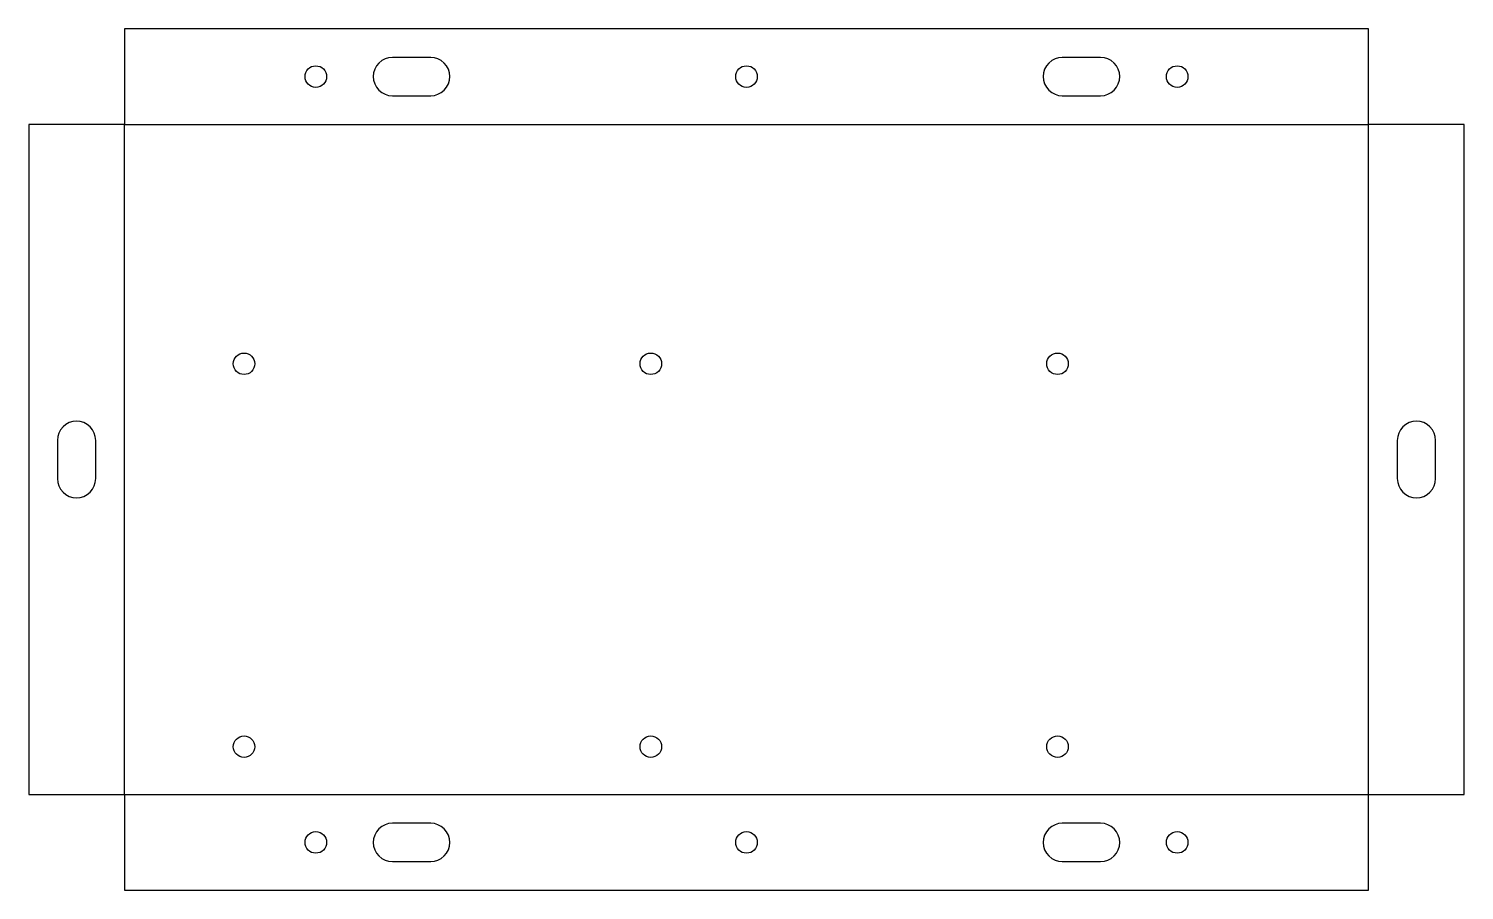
# Model space of a CAD drawing. Header units: millimetres. Extents: x 0 to 300, y 0 to 180.
import ezdxf

# ---------------------------------------------------------------- set-up
doc = ezdxf.new("R2010")
doc.units = ezdxf.units.MM

msp = doc.modelspace()

# ---------------------------------------------------------------- linework, layer by layer
at = {"layer": 'BEND'}
for p, q in [((20, 160), (280, 160)), ((20, 20), (20, 160)), ((280, 20), (280, 160)), ((20, 20), (280, 20))]:
    msp.add_line(p, q, dxfattribs=at)
at = {"layer": 'CUT'}
for p, q in [((280, 180), (20, 180)), ((20, 180), (20, 160)), ((280, 160), (280, 180)), ((76, 174), (75.22, 173.92)), ((84, 174), (76, 174)), ((84.78, 173.92), (84, 174)), ((216, 174), (215.22, 173.92)), ((224, 174), (216, 174)), ((224.78, 173.92), (224, 174)), ((72.3, 171.53), (72.08, 170.78)), ((72.67, 172.22), (72.3, 171.53)), ((73.17, 172.83), (72.67, 172.22)), ((73.78, 173.33), (73.17, 172.83)), ((74.47, 173.7), (73.78, 173.33)), ((75.22, 173.92), (74.47, 173.7)), ((85.53, 173.7), (84.78, 173.92)), ((86.22, 173.33), (85.53, 173.7)), ((86.83, 172.83), (86.22, 173.33)), ((87.33, 172.22), (86.83, 172.83)), ((87.7, 171.53), (87.33, 172.22)), ((87.92, 170.78), (87.7, 171.53)), ((212.3, 171.53), (212.08, 170.78)), ((212.67, 172.22), (212.3, 171.53)), ((213.17, 172.83), (212.67, 172.22)), ((213.78, 173.33), (213.17, 172.83)), ((214.47, 173.7), (213.78, 173.33)), ((215.22, 173.92), (214.47, 173.7)), ((225.53, 173.7), (224.78, 173.92)), ((226.22, 173.33), (225.53, 173.7)), ((226.83, 172.83), (226.22, 173.33)), ((227.33, 172.22), (226.83, 172.83)), ((227.7, 171.53), (227.33, 172.22)), ((227.92, 170.78), (227.7, 171.53)), ((72.08, 170.78), (72, 170)), ((72, 170), (72.08, 169.22)), ((72, 170), (72, 170)), ((72.08, 169.22), (72.3, 168.47)), ((72.3, 168.47), (72.67, 167.78)), ((87.33, 167.78), (87.7, 168.47)), ((87.7, 168.47), (87.92, 169.22)), ((88, 170), (87.92, 170.78)), ((87.92, 169.22), (88, 170)), ((88, 170), (88, 170)), ((212.08, 170.78), (212, 170)), ((212, 170), (212.08, 169.22)), ((212, 170), (212, 170)), ((212.08, 169.22), (212.3, 168.47)), ((212.3, 168.47), (212.67, 167.78)), ((227.33, 167.78), (227.7, 168.47)), ((227.7, 168.47), (227.92, 169.22)), ((228, 170), (227.92, 170.78)), ((227.92, 169.22), (228, 170)), ((228, 170), (228, 170)), ((72.67, 167.78), (73.17, 167.17)), ((73.17, 167.17), (73.78, 166.67)), ((73.78, 166.67), (74.47, 166.3)), ((74.47, 166.3), (75.22, 166.08)), ((75.22, 166.08), (76, 166)), ((76, 166), (84, 166)), ((84, 166), (84.78, 166.08)), ((84.78, 166.08), (85.53, 166.3)), ((85.53, 166.3), (86.22, 166.67)), ((86.22, 166.67), (86.83, 167.17)), ((86.83, 167.17), (87.33, 167.78)), ((212.67, 167.78), (213.17, 167.17)), ((213.17, 167.17), (213.78, 166.67)), ((213.78, 166.67), (214.47, 166.3)), ((214.47, 166.3), (215.22, 166.08)), ((215.22, 166.08), (216, 166)), ((216, 166), (224, 166)), ((224, 166), (224.78, 166.08)), ((224.78, 166.08), (225.53, 166.3)), ((225.53, 166.3), (226.22, 166.67)), ((226.22, 166.67), (226.83, 167.17)), ((226.83, 167.17), (227.33, 167.78)), ((20, 160), (0, 160)), ((0, 160), (0, 20)), ((300, 160), (280, 160)), ((300, 20), (300, 160)), ((6.67, 96.22), (6.3, 95.53)), ((7.17, 96.83), (6.67, 96.22)), ((7.78, 97.33), (7.17, 96.83)), ((8.47, 97.7), (7.78, 97.33)), ((9.22, 97.92), (8.47, 97.7)), ((10, 98), (9.22, 97.92)), ((10.78, 97.92), (10, 98)), ((10, 98), (10, 98)), ((11.53, 97.7), (10.78, 97.92)), ((12.22, 97.33), (11.53, 97.7)), ((12.83, 96.83), (12.22, 97.33)), ((13.33, 96.22), (12.83, 96.83)), ((13.7, 95.53), (13.33, 96.22)), ((286.67, 96.22), (286.3, 95.53)), ((287.17, 96.83), (286.67, 96.22)), ((287.78, 97.33), (287.17, 96.83)), ((288.47, 97.7), (287.78, 97.33)), ((289.22, 97.92), (288.47, 97.7)), ((290, 98), (289.22, 97.92)), ((290.78, 97.92), (290, 98)), ((290, 98), (290, 98)), ((291.53, 97.7), (290.78, 97.92)), ((292.22, 97.33), (291.53, 97.7)), ((292.83, 96.83), (292.22, 97.33)), ((293.33, 96.22), (292.83, 96.83)), ((293.7, 95.53), (293.33, 96.22)), ((6.08, 94.78), (6, 94)), ((6, 94), (6, 86)), ((6.3, 95.53), (6.08, 94.78)), ((13.92, 94.78), (13.7, 95.53)), ((14, 94), (13.92, 94.78)), ((14, 86), (14, 94)), ((286.08, 94.78), (286, 94)), ((286, 94), (286, 86)), ((286.3, 95.53), (286.08, 94.78)), ((293.92, 94.78), (293.7, 95.53)), ((294, 94), (293.92, 94.78)), ((294, 86), (294, 94)), ((6, 86), (6.08, 85.22)), ((6.08, 85.22), (6.3, 84.47)), ((6.3, 84.47), (6.67, 83.78)), ((13.33, 83.78), (13.7, 84.47)), ((13.7, 84.47), (13.92, 85.22)), ((13.92, 85.22), (14, 86)), ((286, 86), (286.08, 85.22)), ((286.08, 85.22), (286.3, 84.47)), ((286.3, 84.47), (286.67, 83.78)), ((293.33, 83.78), (293.7, 84.47)), ((293.7, 84.47), (293.92, 85.22)), ((293.92, 85.22), (294, 86)), ((6.67, 83.78), (7.17, 83.17)), ((7.17, 83.17), (7.78, 82.67)), ((7.78, 82.67), (8.47, 82.3)), ((8.47, 82.3), (9.22, 82.08)), ((9.22, 82.08), (10, 82)), ((10, 82), (10.78, 82.08)), ((10, 82), (10, 82)), ((10.78, 82.08), (11.53, 82.3)), ((11.53, 82.3), (12.22, 82.67)), ((12.22, 82.67), (12.83, 83.17)), ((12.83, 83.17), (13.33, 83.78)), ((286.67, 83.78), (287.17, 83.17)), ((287.17, 83.17), (287.78, 82.67)), ((287.78, 82.67), (288.47, 82.3)), ((288.47, 82.3), (289.22, 82.08)), ((289.22, 82.08), (290, 82)), ((290, 82), (290.78, 82.08)), ((290, 82), (290, 82)), ((290.78, 82.08), (291.53, 82.3)), ((291.53, 82.3), (292.22, 82.67)), ((292.22, 82.67), (292.83, 83.17)), ((292.83, 83.17), (293.33, 83.78)), ((0, 20), (20, 20)), ((20, 20), (20, 0)), ((280, 0), (280, 20)), ((280, 20), (300, 20)), ((72.67, 12.22), (72.3, 11.53)), ((73.17, 12.83), (72.67, 12.22)), ((73.78, 13.33), (73.17, 12.83)), ((74.47, 13.7), (73.78, 13.33)), ((75.22, 13.92), (74.47, 13.7)), ((76, 14), (75.22, 13.92)), ((84, 14), (76, 14)), ((84.78, 13.92), (84, 14)), ((85.53, 13.7), (84.78, 13.92)), ((86.22, 13.33), (85.53, 13.7)), ((86.83, 12.83), (86.22, 13.33)), ((87.33, 12.22), (86.83, 12.83)), ((87.7, 11.53), (87.33, 12.22)), ((212.67, 12.22), (212.3, 11.53)), ((213.17, 12.83), (212.67, 12.22)), ((213.78, 13.33), (213.17, 12.83)), ((214.47, 13.7), (213.78, 13.33)), ((215.22, 13.92), (214.47, 13.7)), ((216, 14), (215.22, 13.92)), ((224, 14), (216, 14)), ((224.78, 13.92), (224, 14)), ((225.53, 13.7), (224.78, 13.92)), ((226.22, 13.33), (225.53, 13.7)), ((226.83, 12.83), (226.22, 13.33)), ((227.33, 12.22), (226.83, 12.83)), ((227.7, 11.53), (227.33, 12.22)), ((72.08, 10.78), (72, 10)), ((72, 10), (72.08, 9.22)), ((72, 10), (72, 10)), ((72.3, 11.53), (72.08, 10.78)), ((72.08, 9.22), (72.3, 8.47)), ((87.92, 10.78), (87.7, 11.53)), ((87.7, 8.47), (87.92, 9.22)), ((88, 10), (87.92, 10.78)), ((87.92, 9.22), (88, 10)), ((88, 10), (88, 10)), ((212.08, 10.78), (212, 10)), ((212, 10), (212.08, 9.22)), ((212, 10), (212, 10)), ((212.3, 11.53), (212.08, 10.78)), ((212.08, 9.22), (212.3, 8.47)), ((227.92, 10.78), (227.7, 11.53)), ((227.7, 8.47), (227.92, 9.22)), ((228, 10), (227.92, 10.78)), ((227.92, 9.22), (228, 10)), ((228, 10), (228, 10)), ((72.3, 8.47), (72.67, 7.78)), ((72.67, 7.78), (73.17, 7.17)), ((73.17, 7.17), (73.78, 6.67)), ((73.78, 6.67), (74.47, 6.3)), ((74.47, 6.3), (75.22, 6.08)), ((75.22, 6.08), (76, 6)), ((76, 6), (84, 6)), ((84, 6), (84.78, 6.08)), ((84.78, 6.08), (85.53, 6.3)), ((85.53, 6.3), (86.22, 6.67)), ((86.22, 6.67), (86.83, 7.17)), ((86.83, 7.17), (87.33, 7.78)), ((87.33, 7.78), (87.7, 8.47)), ((212.3, 8.47), (212.67, 7.78)), ((212.67, 7.78), (213.17, 7.17)), ((213.17, 7.17), (213.78, 6.67)), ((213.78, 6.67), (214.47, 6.3)), ((214.47, 6.3), (215.22, 6.08)), ((215.22, 6.08), (216, 6)), ((216, 6), (224, 6)), ((224, 6), (224.78, 6.08)), ((224.78, 6.08), (225.53, 6.3)), ((225.53, 6.3), (226.22, 6.67)), ((226.22, 6.67), (226.83, 7.17)), ((226.83, 7.17), (227.33, 7.78)), ((227.33, 7.78), (227.7, 8.47)), ((20, 0), (280, 0))]:
    msp.add_line(p, q, dxfattribs=at)
for centre in [(60, 170), (150, 170), (240, 170), (45, 110), (130, 110), (215, 110), (45, 30), (130, 30), (215, 30), (60, 10), (150, 10), (240, 10)]:
    msp.add_circle(centre, 2.25, dxfattribs=at)

doc.saveas('drawing.dxf')
